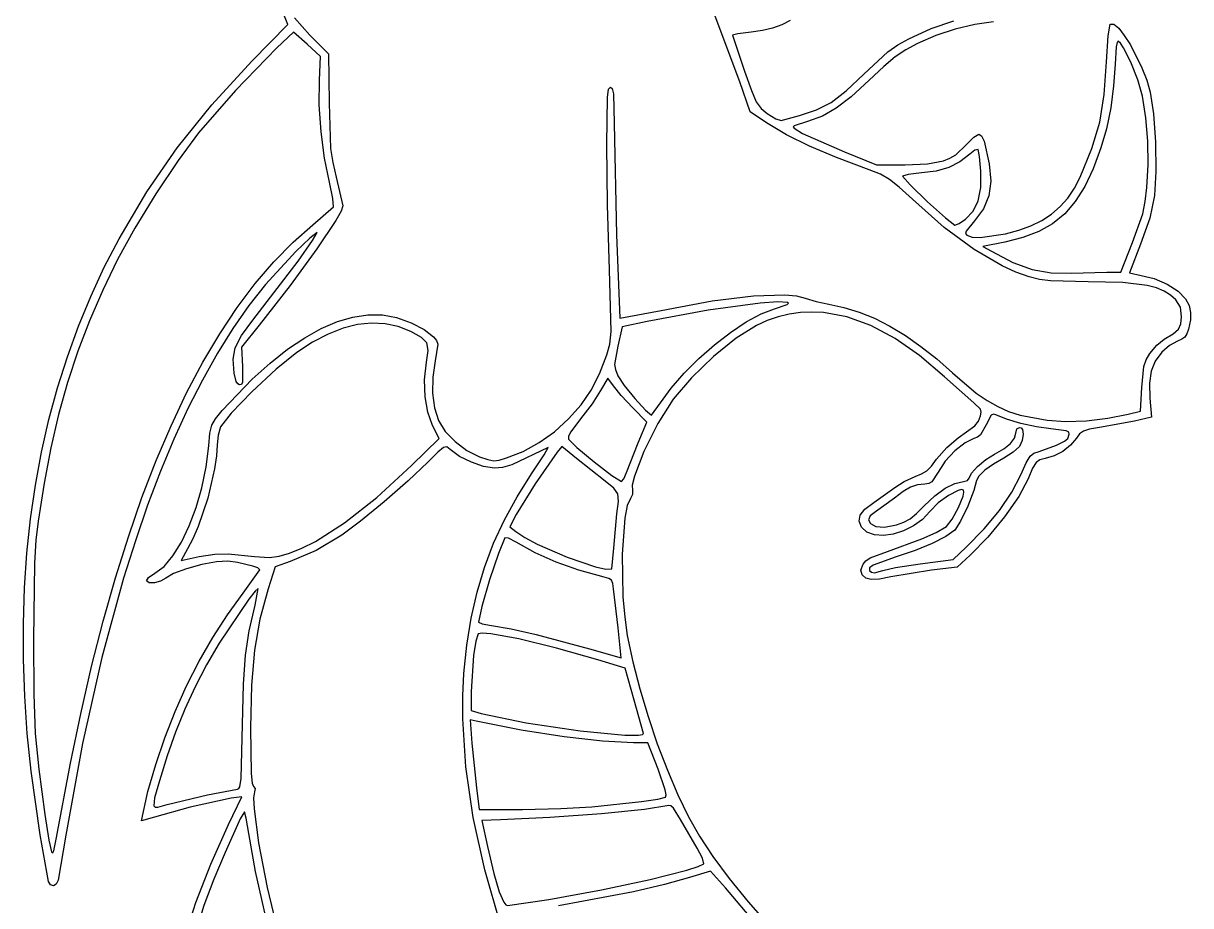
# Model space of a CAD drawing. Extents: x 0 to 167, y 0 to 297.
# Drawn here: x 0.1 to 167.2, y 66.7 to 192.9 of the extents above; entities that cross this region are included whole.
import ezdxf

# ---------------------------------------------------------------- set-up
doc = ezdxf.new("R2010")
doc.units = 0

msp = doc.modelspace()

# ---------------------------------------------------------------- linework, layer by layer
at = {"layer": 'Image'}
for p, q in [((102.643282, 184.588894), (95.559844, 203.519316)), ((37.993828, 192.79329), (37.499148, 193.982861)), ((32.843423, 187.500611), (37.993828, 192.79329)), ((38.934847, 193.705928), (41.129134, 191.268257)), ((107.34967, 192.231195), (105.884434, 191.88952)), ((108.677586, 192.708137), (107.34967, 192.231195)), ((109.870791, 193.321929), (108.677586, 192.708137)), ((126.82345, 190.728323), (130.057212, 192.214904)), ((130.057212, 192.214904), (133.268357, 193.293134)), ((133.474581, 192.115851), (130.700505, 191.194455)), ((136.265601, 192.781093), (133.474581, 192.115851)), ((138.953594, 193.155975), (136.265601, 192.781093)), ((155.360939, 191.164196), (155.651692, 192.840799)), ((155.651692, 192.840799), (156.175064, 192.800467)), ((156.175064, 192.800467), (156.869502, 192.227422)), ((156.869502, 192.227422), (157.677259, 191.219693)), ((38.797935, 191.67213), (36.420474, 189.410491)), ((40.73387, 189.939657), (38.797935, 191.67213)), ((41.129134, 191.268257), (43.805465, 188.559962)), ((102.389185, 191.459056), (101.607505, 191.242222)), ((101.607505, 191.242222), (103.328054, 186.090522)), ((104.279264, 191.681531), (102.389185, 191.459056)), ((105.884434, 191.88952), (104.279264, 191.681531)), ((125.278793, 189.856748), (126.82345, 190.728323)), ((130.700505, 191.194455), (128.063342, 190.051107)), ((155.12982, 187.422409), (155.360939, 191.164196)), ((157.677259, 191.219693), (158.540584, 189.875314)), ((36.420474, 189.410491), (30.496382, 183.320267)), ((42.669806, 188.207186), (40.73387, 189.939657)), ((120.411469, 185.676351), (123.845262, 188.842425)), ((123.845262, 188.842425), (125.278793, 189.856748)), ((126.399637, 189.157336), (124.895035, 188.135853)), ((128.063342, 190.051107), (126.399637, 189.157336)), ((156.50803, 189.577129), (156.343672, 187.114225)), ((156.640404, 190.209538), (156.50803, 189.577129)), ((156.799334, 190.392882), (156.640404, 190.209538)), ((157.132784, 190.098971), (156.799334, 190.392882)), ((157.567416, 189.44244), (157.132784, 190.098971)), ((158.595379, 187.370788), (157.567416, 189.44244)), ((158.540584, 189.875314), (160.202949, 186.568724)), ((27.119163, 181.28006), (32.843423, 187.500611)), ((42.487974, 184.805085), (42.669806, 188.207186)), ((43.805465, 188.559962), (43.886896, 181.504415)), ((124.895035, 188.135853), (123.250367, 186.758807)), ((154.812328, 182.738822), (155.12982, 187.422409)), ((156.343672, 187.114225), (156.144235, 183.979624)), ((159.593532, 184.836478), (158.595379, 187.370788)), ((103.328054, 186.090522), (104.315117, 183.321335)), ((117.869195, 183.267129), (120.411469, 185.676351)), ((123.250367, 186.758807), (121.166462, 184.798346)), ((160.202949, 186.568724), (160.886491, 184.802576)), ((42.466798, 181.281943), (42.487974, 184.805085)), ((83.862647, 183.507955), (84.137394, 183.797468)), ((84.137394, 183.797468), (84.408457, 183.601674)), ((104.157802, 180.26505), (102.643282, 184.588894)), ((121.166462, 184.798346), (118.603371, 182.437651)), ((156.144235, 183.979624), (155.729135, 180.849775)), ((160.272187, 182.498059), (159.593532, 184.836478)), ((160.886491, 184.802576), (161.394609, 183.091902)), ((30.496382, 183.320267), (25.190229, 177.271087)), ((83.606217, 175.595395), (83.701823, 182.341927)), ((83.701823, 182.341927), (83.862647, 183.507955)), ((84.408457, 183.601674), (84.569697, 182.841728)), ((84.569697, 182.841728), (84.668364, 178.594002)), ((104.315117, 183.321335), (105.016237, 181.703537)), ((115.725751, 181.631688), (117.869195, 183.267129)), ((118.603371, 182.437651), (116.464363, 180.786552)), ((154.158746, 178.772374), (154.812328, 182.738822)), ((160.775532, 179.401982), (160.272187, 182.498059)), ((161.394609, 183.091902), (161.867952, 180.009077)), ((22.158922, 175.131821), (27.119163, 181.28006)), ((42.724299, 177.428387), (42.466798, 181.281943)), ((43.886896, 181.504415), (44.106831, 175.01505)), ((105.016237, 181.703537), (105.687155, 180.759641)), ((105.687155, 180.759641), (106.583613, 180.012158)), ((111.19921, 179.759794), (113.622101, 180.53944)), ((113.622101, 180.53944), (115.725751, 181.631688)), ((116.464363, 180.786552), (114.474684, 179.660219)), ((155.729135, 180.849775), (155.119534, 177.851247)), ((106.494806, 178.721615), (104.157802, 180.26505)), ((106.583613, 180.012158), (107.80597, 179.255171)), ((107.80597, 179.255171), (108.578569, 179.035302)), ((108.578569, 179.035302), (111.19921, 179.759794)), ((112.359582, 178.873822), (110.419304, 178.273533)), ((111.19921, 179.759794), (111.19921, 179.759794)), ((114.474684, 179.660219), (112.359582, 178.873822)), ((153.051235, 175.005612), (154.158746, 178.772374)), ((161.057349, 176.077637), (160.775532, 179.401982)), ((161.867952, 180.009077), (162.146753, 175.93666)), ((25.190229, 177.271087), (22.26998, 173.315993)), ((43.223579, 173.618103), (42.724299, 177.428387)), ((84.668364, 178.594002), (85.02464, 162.687695)), ((109.347457, 177.001943), (106.494806, 178.721615)), ((110.419304, 178.273533), (110.290481, 178.137899)), ((110.290481, 178.137899), (110.448577, 177.912563)), ((110.448577, 177.912563), (111.641869, 177.184392)), ((111.641869, 177.184392), (117.651242, 174.559307)), ((136.152853, 176.636203), (136.842619, 177.094686)), ((136.842619, 177.094686), (137.239883, 176.841121)), ((155.119534, 177.851247), (154.336595, 175.11061)), ((83.721708, 166.93975), (83.606217, 175.595395)), ((112.614869, 175.363206), (109.347457, 177.001943)), ((133.549864, 174.12768), (135.063526, 175.533893)), ((135.063526, 175.533893), (136.152853, 176.636203)), ((137.239883, 176.841121), (137.616154, 176.062697)), ((137.616154, 176.062697), (138.343095, 172.824891)), ((161.109144, 172.695708), (161.057349, 176.077637)), ((162.146753, 175.93666), (162.196708, 171.737701)), ((17.784685, 168.81824), (22.158922, 175.131821)), ((44.106831, 175.01505), (44.402643, 173.028096)), ((116.493301, 173.71513), (112.614869, 175.363206)), ((117.651242, 174.559307), (122.237346, 172.702262)), ((132.724745, 173.631444), (133.549864, 174.12768)), ((135.551012, 174.197378), (134.144975, 173.105932)), ((136.303596, 174.76694), (135.551012, 174.197378)), ((136.755849, 174.864606), (136.303596, 174.76694)), ((136.972305, 173.865344), (136.755849, 174.864606)), ((137.157975, 171.797608), (136.972305, 173.865344)), ((151.371953, 170.921084), (153.051235, 175.005612)), ((154.336595, 175.11061), (153.216569, 172.112288)), ((22.26998, 173.315993), (19.088347, 168.540443)), ((43.927737, 170.224778), (43.223579, 173.618103)), ((44.402643, 173.028096), (44.914726, 170.929185)), ((121.179014, 171.967446), (116.493301, 173.71513)), ((122.237346, 172.702262), (126.294284, 172.69361)), ((126.294284, 172.69361), (129.489642, 172.81261)), ((129.489642, 172.81261), (131.800036, 173.25561)), ((132.553356, 172.305303), (130.741694, 171.782087)), ((131.800036, 173.25561), (132.724745, 173.631444)), ((134.144975, 173.105932), (132.553356, 172.305303)), ((138.343095, 172.824891), (138.563992, 170.340951)), ((153.216569, 172.112288), (152.003696, 169.566543)), ((160.922429, 169.426878), (161.109144, 172.695708)), ((44.914726, 170.929185), (45.861127, 166.809946)), ((122.793822, 171.336018), (121.179014, 171.967446)), ((124.089302, 170.610631), (122.793822, 171.336018)), ((125.47724, 169.511266), (124.089302, 170.610631)), ((126.744628, 171.327794), (125.941508, 171.088038)), ((125.941508, 171.088038), (127.052261, 169.81571)), ((128.675531, 171.522878), (126.744628, 171.327794)), ((130.741694, 171.782087), (128.675531, 171.522878)), ((137.139827, 169.455877), (137.157975, 171.797608)), ((150.551459, 169.344267), (151.371953, 170.921084)), ((162.196708, 171.737701), (161.983512, 168.275254)), ((13.818437, 162.101659), (17.784685, 168.81824)), ((44.438152, 167.870201), (43.927737, 170.224778)), ((127.369423, 167.757902), (125.47724, 169.511266)), ((127.052261, 169.81571), (129.528338, 167.412654)), ((136.777177, 167.558747), (137.139827, 169.455877)), ((138.563992, 170.340951), (138.308519, 168.236452)), ((149.596559, 167.939507), (150.551459, 169.344267)), ((152.003696, 169.566543), (150.658374, 167.434615)), ((160.676414, 167.429711), (160.922429, 169.426878)), ((19.088347, 168.540443), (16.065903, 163.602884)), ((44.511481, 166.654728), (44.438152, 167.870201)), ((131.896278, 163.741963), (127.369423, 167.757902)), ((129.528338, 167.412654), (132.085466, 165.085765)), ((136.055615, 166.061097), (136.777177, 167.558747)), ((138.308519, 168.236452), (137.544613, 166.387018)), ((148.500413, 166.701638), (149.596559, 167.939507)), ((150.658374, 167.434615), (149.140999, 165.677742)), ((160.31564, 165.697817), (160.676414, 167.429711)), ((161.983512, 168.275254), (161.310443, 165.045477)), ((41.565087, 164.07978), (44.511481, 166.654728)), ((45.59261, 166.069742), (44.833595, 164.733028)), ((45.861127, 166.809946), (45.59261, 166.069742)), ((84.002205, 157.647174), (83.721708, 166.93975)), ((134.96073, 164.917809), (136.055615, 166.061097)), ((137.544613, 166.387018), (136.240211, 164.668273)), ((145.857015, 164.705914), (147.256179, 165.625496)), ((147.256179, 165.625496), (148.500413, 166.701638)), ((149.140999, 165.677742), (147.411971, 164.257163)), ((158.87009, 161.577584), (160.31564, 165.697817)), ((38.727188, 161.608565), (41.565087, 164.07978)), ((44.833595, 164.733028), (42.123293, 160.667812)), ((136.169382, 160.566473), (131.896278, 163.741963)), ((132.085466, 165.085765), (133.43937, 164.041937)), ((133.43937, 164.041937), (134.040144, 164.299224)), ((134.040144, 164.299224), (134.96073, 164.917809)), ((134.96073, 164.917809), (134.96073, 164.917809)), ((136.240211, 164.668273), (135.041771, 163.214789)), ((142.56653, 163.315771), (144.296079, 163.937727)), ((144.296079, 163.937727), (145.857015, 164.705914)), ((147.411971, 164.257163), (145.431687, 163.134116)), ((161.310443, 165.045477), (159.999973, 161.311921)), ((11.709461, 158.030182), (13.818437, 162.101659)), ((16.065903, 163.602884), (13.623218, 159.161761)), ((41.125345, 162.202824), (39.128738, 160.284164)), ((42.15271, 162.983605), (41.125345, 162.202824)), ((41.522882, 161.845674), (42.15271, 162.983605)), ((85.02464, 162.687695), (85.504399, 150.739296)), ((135.041771, 163.214789), (134.947237, 162.847387)), ((134.947237, 162.847387), (135.131388, 162.612429)), ((135.131388, 162.612429), (135.885013, 162.358334)), ((135.885013, 162.358334), (137.03831, 162.309922)), ((137.03831, 162.309922), (140.661525, 162.83488)), ((143.160544, 162.269841), (140.558941, 161.625577)), ((140.661525, 162.83488), (142.56653, 163.315771)), ((145.431687, 163.134116), (143.160544, 162.269841)), ((35.97292, 158.811902), (38.727188, 161.608565)), ((42.123293, 160.667812), (38.288656, 155.40979)), ((39.435227, 158.90549), (41.522882, 161.845674)), ((140.214211, 158.214501), (136.169382, 160.566473)), ((140.558941, 161.625577), (137.451956, 161.014043)), ((137.451956, 161.014043), (138.664085, 160.308361)), ((157.171128, 157.339165), (158.87009, 161.577584)), ((159.999973, 161.311921), (158.397024, 157.212237)), ((13.623218, 159.161761), (11.489194, 154.744741)), ((32.970021, 150.460007), (39.435227, 158.90549)), ((33.303535, 155.692574), (35.97292, 158.811902)), ((39.128738, 160.284164), (34.763359, 155.575278)), ((138.664085, 160.308361), (141.709001, 158.723124)), ((141.709001, 158.723124), (144.490054, 157.707946)), ((9.775816, 153.860418), (11.709461, 158.030182)), ((84.248357, 148.835176), (84.002205, 157.647174)), ((142.158985, 157.342044), (140.214211, 158.214501)), ((144.056244, 156.669117), (142.158985, 157.342044)), ((144.490054, 157.707946), (147.21029, 157.206863)), ((147.21029, 157.206863), (150.072756, 157.163911)), ((150.072756, 157.163911), (155.192442, 157.339165)), ((155.192442, 157.339165), (157.171128, 157.339165)), ((155.192442, 157.339165), (155.192442, 157.339165)), ((158.397024, 157.212237), (160.108047, 156.850301)), ((30.720284, 152.253363), (33.303535, 155.692574)), ((34.763359, 155.575278), (32.407027, 152.564429)), ((38.288656, 155.40979), (33.888121, 149.754452)), ((145.52372, 156.286759), (144.056244, 156.669117)), ((147.120027, 156.066227), (145.52372, 156.286759)), ((152.5229, 155.957304), (147.120027, 156.066227)), ((157.449447, 155.848069), (152.5229, 155.957304)), ((160.96238, 155.422188), (157.449447, 155.848069)), ((160.108047, 156.850301), (161.956388, 156.398283)), ((162.290778, 155.069262), (160.96238, 155.422188)), ((161.956388, 156.398283), (163.790211, 155.60047)), ((163.790211, 155.60047), (165.361525, 154.588655)), ((8.017718, 149.593686), (9.775816, 153.860418)), ((11.489194, 154.744741), (9.597594, 150.381295)), ((98.706331, 153.213351), (104.633298, 153.960669)), ((104.633298, 153.960669), (109.094146, 154.087861)), ((109.094146, 154.087861), (110.749128, 153.916751)), ((110.749128, 153.916751), (112.006802, 153.588019)), ((163.388216, 154.611683), (162.290778, 155.069262)), ((164.295509, 154.040953), (163.388216, 154.611683)), ((165.053471, 153.348576), (164.295509, 154.040953)), ((165.361525, 154.588655), (166.422339, 153.494629)), ((28.22442, 148.497052), (30.720284, 152.253363)), ((32.407027, 152.564429), (30.119048, 149.276605)), ((91.395321, 151.852817), (98.706331, 153.213351)), ((105.5775, 152.867236), (98.126519, 151.878406)), ((108.115759, 153.057807), (105.5775, 152.867236)), ((105.705016, 151.352489), (107.597088, 152.077472)), ((107.597088, 152.077472), (109.407596, 152.69098)), ((109.486472, 153.008407), (108.115759, 153.057807)), ((109.407596, 152.69098), (109.64586, 152.88495)), ((109.64586, 152.88495), (109.486472, 153.008407)), ((112.006802, 153.588019), (113.586073, 153.111856)), ((113.586073, 153.111856), (115.401482, 152.732617)), ((115.401482, 152.732617), (117.547393, 152.286001)), ((117.547393, 152.286001), (119.716833, 151.614337)), ((165.699006, 152.306434), (165.053471, 153.348576)), ((165.868152, 150.924419), (165.699006, 152.306434)), ((166.422339, 153.494629), (166.934453, 152.538778)), ((166.934453, 152.538778), (167.169351, 151.572389)), ((9.597594, 150.381295), (7.928786, 146.006832)), ((31.3375, 148.253551), (32.970021, 150.460007)), ((45.071474, 150.244566), (47.299249, 150.900984)), ((47.299249, 150.900984), (49.445495, 151.223048)), ((49.445495, 151.223048), (51.505423, 151.208396)), ((51.505423, 151.208396), (53.524232, 150.82083)), ((53.524232, 150.82083), (55.614543, 150.085772)), ((85.504399, 150.739296), (91.395321, 151.852817)), ((98.126519, 151.878406), (89.389875, 150.266359)), ((103.588122, 150.201641), (105.705016, 151.352489)), ((106.575393, 150.405462), (105.033524, 149.715003)), ((108.141711, 150.940913), (106.575393, 150.405462)), ((109.731223, 151.321699), (108.141711, 150.940913)), ((111.342671, 151.548163), (109.731223, 151.321699)), ((112.974799, 151.62065), (111.342671, 151.548163)), ((114.626351, 151.539504), (112.974799, 151.62065)), ((117.982699, 150.917686), (114.626351, 151.539504)), ((121.401662, 149.68546), (117.982699, 150.917686)), ((119.716833, 151.614337), (121.907362, 150.718976)), ((121.907362, 150.718976), (124.116538, 149.60127)), ((165.772318, 149.920781), (165.868152, 150.924419)), ((167.138103, 150.483752), (166.851779, 149.161162)), ((167.169351, 151.572389), (167.138103, 150.483752)), ((6.435385, 145.231303), (8.017718, 149.593686)), ((30.119048, 149.276605), (27.901081, 145.716385)), ((33.888121, 149.754452), (31.333199, 146.579456)), ((40.3905, 147.938105), (42.766961, 149.256152)), ((42.766961, 149.256152), (45.071474, 150.244566)), ((45.88073, 149.294831), (43.736537, 148.449993)), ((47.96016, 149.827208), (45.88073, 149.294831)), ((49.972539, 150.046705), (47.96016, 149.827208)), ((51.91558, 149.9529), (49.972539, 150.046705)), ((53.786995, 149.545373), (51.91558, 149.9529)), ((55.584499, 148.823704), (53.786995, 149.545373)), ((57.084673, 147.990757), (55.584499, 148.823704)), ((55.614543, 150.085772), (57.482359, 149.128893)), ((57.482359, 149.128893), (58.833684, 148.075863)), ((84.057112, 147.032802), (84.248357, 148.835176)), ((85.822923, 149.50196), (85.188424, 146.723871)), ((89.389875, 150.266359), (85.822923, 149.50196)), ((99.047806, 146.926638), (101.33839, 148.701)), ((101.33839, 148.701), (103.588122, 150.201641)), ((105.033524, 149.715003), (102.130706, 147.883708)), ((124.873189, 147.845577), (121.401662, 149.68546)), ((124.116538, 149.60127), (126.341924, 148.262568)), ((164.679887, 148.518809), (165.423425, 149.179479)), ((165.423425, 149.179479), (165.772318, 149.920781)), ((166.851779, 149.161162), (166.620746, 148.505316)), ((25.817195, 144.426421), (28.22442, 148.497052)), ((30.437388, 146.514275), (31.3375, 148.253551)), ((37.94688, 146.292783), (40.3905, 147.938105)), ((41.529866, 147.293115), (39.263006, 145.824616)), ((43.736537, 148.449993), (41.529866, 147.293115)), ((57.848978, 147.199129), (57.084673, 147.990757)), ((58.042124, 146.128452), (57.848978, 147.199129)), ((58.833684, 148.075863), (59.269331, 147.556429)), ((59.437851, 147.015731), (59.052737, 144.621087)), ((59.269331, 147.556429), (59.437851, 147.015731)), ((83.608075, 145.476354), (84.057112, 147.032802)), ((102.130706, 147.883708), (98.878414, 145.245849)), ((128.387227, 145.400788), (124.873189, 147.845577)), ((126.341924, 148.262568), (128.581079, 146.704224)), ((162.350959, 146.901084), (163.400119, 147.75707)), ((163.400119, 147.75707), (164.679887, 148.518809)), ((165.283881, 147.46393), (164.126234, 146.835079)), ((165.893008, 147.717549), (165.283881, 147.46393)), ((166.319893, 148.044395), (165.893008, 147.717549)), ((166.620746, 148.505316), (166.319893, 148.044395)), ((7.928786, 146.006832), (6.46314, 141.556764)), ((27.901081, 145.716385), (25.754787, 141.88835)), ((30.131626, 144.852843), (30.437388, 146.514275)), ((31.333199, 146.579456), (31.484133, 143.830634)), ((35.440893, 144.322548), (37.94688, 146.292783)), ((39.263006, 145.824616), (36.305613, 143.421723)), ((57.828822, 144.458355), (58.042124, 146.128452)), ((82.592259, 142.788007), (83.608075, 145.476354)), ((85.188424, 146.723871), (84.730286, 144.128344)), ((96.808353, 144.954627), (99.047806, 146.926638)), ((131.933723, 142.353843), (128.387227, 145.400788)), ((128.581079, 146.704224), (130.831562, 144.927589)), ((160.80516, 144.764987), (161.333014, 145.666353)), ((161.333014, 145.666353), (162.350959, 146.901084)), ((163.038106, 145.88261), (162.094251, 144.572719)), ((164.126234, 146.835079), (163.038106, 145.88261)), ((5.029035, 140.774589), (6.435385, 145.231303)), ((23.499861, 140.044253), (25.817195, 144.426421)), ((30.282159, 142.879921), (30.131626, 144.852843)), ((31.484133, 143.830634), (31.509498, 141.586423)), ((32.877327, 142.029758), (35.440893, 144.322548)), ((57.553069, 141.916023), (57.828822, 144.458355)), ((59.052737, 144.621087), (58.716214, 142.280685)), ((84.730286, 144.128344), (84.850691, 143.372006)), ((94.712018, 142.86104), (96.808353, 144.954627)), ((98.878414, 145.245849), (95.726791, 142.200882)), ((130.831562, 144.927589), (133.090935, 142.934013)), ((160.160908, 140.806281), (160.479008, 143.841731)), ((160.479008, 143.841731), (160.80516, 144.764987)), ((162.094251, 144.572719), (161.522544, 143.144136)), ((28.573173, 137.53974), (32.877327, 142.029758)), ((30.598418, 141.672291), (30.282159, 142.879921)), ((36.305613, 143.421723), (32.846626, 140.215574)), ((58.716214, 142.280685), (58.691839, 139.998659)), ((81.392919, 140.449999), (82.592259, 142.788007)), ((83.755916, 142.169738), (82.723447, 140.400252)), ((84.597157, 141.055577), (83.755916, 142.169738)), ((84.850691, 143.372006), (85.206071, 142.499575)), ((85.206071, 142.499575), (86.122049, 141.109104)), ((92.850784, 140.721948), (94.712018, 142.86104)), ((95.726791, 142.200882), (93.125982, 139.148264)), ((136.142143, 138.622048), (131.933723, 142.353843)), ((133.090935, 142.934013), (136.50059, 140.021835)), ((161.522544, 143.144136), (161.282859, 141.442038)), ((3.798886, 136.22486), (5.029035, 140.774589)), ((6.46314, 141.556764), (5.181023, 136.966501)), ((25.754787, 141.88835), (23.681824, 137.79708)), ((30.818036, 141.337503), (30.598418, 141.672291)), ((31.075191, 141.189432), (30.818036, 141.337503)), ((31.361051, 141.229667), (31.075191, 141.189432)), ((31.509498, 141.586423), (31.361051, 141.229667)), ((57.612201, 139.486672), (57.553069, 141.916023)), ((79.934182, 138.335233), (81.392919, 140.449999)), ((82.723447, 140.400252), (81.516996, 138.474892)), ((85.689514, 139.667231), (84.597157, 141.055577)), ((86.122049, 141.109104), (87.640671, 139.233616)), ((91.316637, 138.613423), (92.850784, 140.721948)), ((159.984522, 137.450654), (160.160908, 140.806281)), ((161.282859, 141.442038), (161.33507, 139.311602)), ((21.273669, 135.35333), (23.499861, 140.044253)), ((32.846626, 140.215574), (29.868101, 137.161221)), ((57.996265, 137.274546), (57.612201, 139.486672)), ((58.691839, 139.998659), (58.972814, 137.89134)), ((87.325201, 137.893863), (85.689514, 139.667231)), ((87.640671, 139.233616), (89.149598, 137.585733)), ((93.125982, 139.148264), (90.916054, 135.65682)), ((136.50059, 140.021835), (138.042267, 138.948078)), ((138.042267, 138.948078), (139.558648, 138.087344)), ((161.33507, 139.311602), (161.54603, 136.575932)), ((23.681824, 137.79708), (21.683852, 133.447155)), ((27.625505, 136.353399), (28.573173, 137.53974)), ((29.868101, 137.161221), (28.352093, 135.213716)), ((58.695307, 135.383891), (57.996265, 137.274546)), ((58.972814, 137.89134), (59.552336, 136.075061)), ((78.140178, 136.316607), (79.934182, 138.335233)), ((81.516996, 138.474892), (79.875531, 136.330648)), ((89.347806, 135.846313), (87.325201, 137.893863)), ((89.149598, 137.585733), (90.036489, 136.878078)), ((90.036489, 136.878078), (91.316637, 138.613423)), ((91.316637, 138.613423), (91.316637, 138.613423)), ((137.079308, 137.709766), (136.142143, 138.622048)), ((137.17988, 137.287491), (137.079308, 137.709766)), ((137.100405, 136.760992), (137.17988, 137.287491)), ((138.935016, 137.014208), (138.638278, 136.851466)), ((139.271165, 136.920089), (138.935016, 137.014208)), ((139.558648, 138.087344), (141.112335, 137.408233)), ((141.112335, 137.408233), (142.76593, 136.879346)), ((155.337838, 136.420032), (158.220634, 136.999882)), ((158.220634, 136.999882), (159.984522, 137.450654)), ((2.745155, 131.583434), (3.798886, 136.22486)), ((5.181023, 136.966501), (4.062804, 132.171455)), ((19.139873, 130.356435), (21.273669, 135.35333)), ((26.838487, 134.263291), (27.102943, 135.409086)), ((27.102943, 135.409086), (27.625505, 136.353399)), ((59.630071, 133.526695), (58.695307, 135.383891)), ((59.552336, 136.075061), (60.506746, 134.538936)), ((76.121835, 134.4921), (78.140178, 136.316607)), ((79.875531, 136.330648), (78.460913, 134.45281)), ((88.107388, 132.922618), (89.347806, 135.846313)), ((90.916054, 135.65682), (88.919147, 131.666496)), ((133.88766, 133.596601), (136.3014, 135.350382)), ((136.3014, 135.350382), (136.823205, 136.020242)), ((136.823205, 136.020242), (137.100405, 136.760992)), ((137.91359, 135.493211), (137.109801, 134.060887)), ((138.638278, 136.851466), (137.91359, 135.493211)), ((140.820104, 136.275839), (139.271165, 136.920089)), ((142.87009, 135.666962), (140.820104, 136.275839)), ((142.76593, 136.879346), (146.623255, 136.146647)), ((145.095388, 135.177165), (142.87009, 135.666962)), ((146.623255, 136.146647), (149.264876, 135.973236)), ((149.264876, 135.973236), (152.261162, 136.071091)), ((152.261162, 136.071091), (155.337838, 136.420032)), ((159.115967, 136.023227), (154.101884, 135.079372)), ((161.54603, 136.575932), (159.115967, 136.023227)), ((26.665135, 132.472504), (26.838487, 134.263291)), ((28.011196, 133.984514), (27.869408, 132.623303)), ((28.352093, 135.213716), (28.011196, 133.984514)), ((60.506746, 134.538936), (61.906771, 133.076885)), ((73.943489, 132.934949), (76.121835, 134.4921)), ((78.159697, 133.83398), (78.127582, 133.425836)), ((78.460913, 134.45281), (78.159697, 133.83398)), ((136.681697, 133.712217), (136.16114, 133.524298)), ((137.109801, 134.060887), (136.681697, 133.712217)), ((141.97525, 133.554865), (142.169264, 134.293743)), ((142.169264, 134.293743), (142.314342, 134.889257)), ((142.314342, 134.889257), (142.69843, 135.114193)), ((142.69843, 135.114193), (142.930963, 135.038176)), ((142.930963, 135.038176), (143.095674, 134.829008)), ((143.222648, 134.124514), (143.081374, 133.227303)), ((143.095674, 134.829008), (143.222648, 134.124514)), ((147.170259, 134.890158), (145.095388, 135.177165)), ((149.362241, 134.601969), (147.170259, 134.890158)), ((149.742842, 134.410241), (149.362241, 134.601969)), ((149.577588, 133.50501), (149.771692, 134.151199)), ((149.771692, 134.151199), (149.742842, 134.410241)), ((151.267544, 134.188458), (150.81231, 133.591449)), ((151.827269, 134.571996), (151.267544, 134.188458)), ((152.701908, 134.837242), (151.827269, 134.571996)), ((154.101884, 135.079372), (152.701908, 134.837242)), ((4.062804, 132.171455), (3.08885, 127.107036)), ((21.683852, 133.447155), (19.762532, 128.843155)), ((26.289932, 129.446932), (26.665135, 132.472504)), ((27.869408, 132.623303), (27.770252, 131.026443)), ((55.655976, 129.640741), (59.630071, 133.526695)), ((60.248322, 132.227806), (59.438939, 131.562385)), ((60.735296, 132.304496), (60.248322, 132.227806)), ((61.191002, 131.959123), (60.735296, 132.304496)), ((61.906771, 133.076885), (63.598442, 131.824107)), ((75.230318, 132.218478), (70.010631, 129.750312)), ((71.648369, 131.672401), (73.943489, 132.934949)), ((74.645511, 131.169739), (75.230318, 132.218478)), ((77.163656, 132.396405), (76.496089, 131.55044)), ((79.279232, 130.668498), (77.163656, 132.396405)), ((78.127582, 133.425836), (79.323176, 132.221524)), ((79.323176, 132.221524), (81.796577, 130.162401)), ((86.44496, 128.676005), (88.107388, 132.922618)), ((130.806388, 130.563932), (132.257758, 132.241703)), ((132.257758, 132.241703), (133.88766, 133.596601)), ((134.888242, 132.918205), (133.429936, 131.747153)), ((136.16114, 133.524298), (134.888242, 132.918205)), ((139.123226, 131.287077), (140.444957, 132.044353)), ((140.444957, 132.044353), (141.398057, 132.802675)), ((141.398057, 132.802675), (141.97525, 133.554865)), ((142.673877, 132.363967), (141.786654, 131.55422)), ((143.081374, 133.227303), (142.673877, 132.363967)), ((145.482455, 131.663698), (147.989057, 132.568702)), ((147.989057, 132.568702), (149.109862, 133.128167)), ((149.959303, 132.562855), (148.860996, 131.683697)), ((149.109862, 133.128167), (149.577588, 133.50501)), ((150.81231, 133.591449), (149.959303, 132.562855)), ((1.868059, 126.851631), (2.745155, 131.583434)), ((17.099724, 125.056349), (19.139873, 130.356435)), ((27.770252, 131.026443), (27.491432, 129.158709)), ((59.438939, 131.562385), (58.016006, 130.141568)), ((62.552225, 130.962102), (61.191002, 131.959123)), ((64.24226, 130.112874), (62.552225, 130.962102)), ((63.598442, 131.824107), (65.427793, 130.915801)), ((65.427793, 130.915801), (66.617732, 130.496514)), ((66.617732, 130.496514), (67.441291, 130.336348)), ((67.441291, 130.336348), (68.221079, 130.419884)), ((68.221079, 130.419884), (69.279704, 130.731704)), ((69.279704, 130.731704), (71.648369, 131.672401)), ((72.867172, 128.462032), (74.645511, 131.169739)), ((76.496089, 131.55044), (73.358172, 127.036996)), ((83.383462, 127.420567), (79.279232, 130.668498)), ((88.919147, 131.666496), (87.566152, 128.143692)), ((130.069338, 129.584378), (130.806388, 130.563932)), ((133.429936, 131.747153), (132.055481, 130.263479)), ((136.664562, 129.530221), (137.842775, 130.498342)), ((137.842775, 130.498342), (139.123226, 131.287077)), ((140.431113, 130.717515), (138.955364, 129.870006)), ((141.786654, 131.55422), (140.431113, 130.717515)), ((143.64172, 130.040754), (144.193715, 130.988977)), ((144.193715, 130.988977), (144.739823, 131.443755)), ((144.739823, 131.443755), (145.482455, 131.663698)), ((145.584871, 130.478776), (145.053155, 130.094279)), ((146.357463, 130.65633), (145.584871, 130.478776)), ((147.624634, 131.024636), (146.357463, 130.65633)), ((148.860996, 131.683697), (147.624634, 131.024636)), ((19.762532, 128.843155), (17.919522, 123.989662)), ((25.677944, 126.474086), (26.289932, 129.446932)), ((27.491432, 129.158709), (26.506684, 125.00176)), ((50.704183, 125.090222), (55.655976, 129.640741)), ((58.016006, 130.141568), (55.213481, 127.480986)), ((65.99813, 129.521389), (64.24226, 130.112874)), ((67.556858, 129.297598), (65.99813, 129.521389)), ((68.708417, 129.374955), (67.556858, 129.297598)), ((70.010631, 129.750312), (68.708417, 129.374955)), ((81.796577, 130.162401), (84.335743, 128.216808)), ((86.060461, 127.741697), (86.44496, 128.676005)), ((86.44496, 128.676005), (86.44496, 128.676005)), ((128.663333, 128.442813), (129.398762, 128.912881)), ((129.398762, 128.912881), (130.069338, 129.584378)), ((131.034138, 128.719521), (130.134406, 127.310436)), ((132.055481, 130.263479), (131.034138, 128.719521)), ((135.801498, 128.582539), (136.664562, 129.530221)), ((137.708733, 128.971322), (136.846721, 128.148421)), ((138.955364, 129.870006), (137.708733, 128.971322)), ((142.881427, 128.340474), (143.64172, 130.040754)), ((144.561494, 129.264572), (143.909067, 127.751388)), ((145.053155, 130.094279), (144.561494, 129.264572)), ((3.08885, 127.107036), (2.239532, 121.708654)), ((55.213481, 127.480986), (51.782625, 124.476714)), ((73.358172, 127.036996), (70.666971, 122.638944)), ((70.786818, 125.179114), (72.867172, 128.462032)), ((84.611122, 126.422434), (83.383462, 127.420567)), ((84.335743, 128.216808), (85.728633, 127.35309)), ((85.728633, 127.35309), (86.060461, 127.741697)), ((87.566152, 128.143692), (87.265775, 126.85961)), ((124.815781, 126.528356), (126.15386, 127.371224)), ((126.15386, 127.371224), (127.731722, 128.067546)), ((127.731722, 128.067546), (128.663333, 128.442813)), ((129.133527, 127.000314), (128.078861, 126.90227)), ((129.696226, 127.062884), (129.133527, 127.000314)), ((130.134406, 127.310436), (129.696226, 127.062884)), ((132.043444, 126.4158), (133.437401, 127.100561)), ((133.437401, 127.100561), (134.672747, 127.345343)), ((134.672747, 127.345343), (135.237498, 127.49569)), ((135.237498, 127.49569), (135.466496, 127.855121)), ((135.466496, 127.855121), (135.801498, 128.582539)), ((136.524828, 127.52826), (136.152209, 126.05811)), ((136.846721, 128.148421), (136.524828, 127.52826)), ((141.579427, 125.835988), (142.881427, 128.340474)), ((143.909067, 127.751388), (142.564932, 125.221173)), ((1.167817, 122.030767), (1.868059, 126.851631)), ((24.863227, 123.634328), (25.677944, 126.474086)), ((85.197175, 125.589006), (84.611122, 126.422434)), ((85.29121, 124.496709), (85.197175, 125.589006)), ((87.29116, 125.487441), (86.992948, 124.920472)), ((87.265775, 126.85961), (87.287961, 126.054808)), ((87.287961, 126.054808), (87.29116, 125.487441)), ((121.827949, 124.375021), (124.815781, 126.528356)), ((126.033242, 125.956801), (124.809889, 125.001963)), ((127.084166, 126.572334), (126.033242, 125.956801)), ((128.078861, 126.90227), (127.084166, 126.572334)), ((129.047916, 123.891061), (130.55793, 125.33224)), ((130.55793, 125.33224), (132.043444, 126.4158)), ((132.537429, 125.386454), (131.056151, 124.294602)), ((133.887096, 126.092848), (132.537429, 125.386454)), ((134.379101, 126.216712), (133.887096, 126.092848)), ((134.678033, 126.14247), (134.379101, 126.216712)), ((134.598826, 125.249251), (134.72961, 125.827218)), ((134.72961, 125.827218), (134.678033, 126.14247)), ((136.152209, 126.05811), (135.272407, 123.835011)), ((139.802307, 123.222089), (141.579427, 125.835988)), ((15.154475, 119.455855), (17.099724, 125.056349)), ((17.919522, 123.989662), (16.156483, 118.891254)), ((23.879836, 121.008021), (24.863227, 123.634328)), ((26.506684, 125.00176), (25.138938, 120.934733)), ((46.098656, 121.448173), (50.704183, 125.090222)), ((51.782625, 124.476714), (48.385625, 121.690346)), ((68.975088, 121.874302), (70.786818, 125.179114)), ((85.042816, 122.72197), (85.29121, 124.496709)), ((86.536977, 123.910899), (86.187623, 122.125828)), ((86.992948, 124.920472), (86.536977, 123.910899)), ((120.562737, 123.410384), (121.827949, 124.375021)), ((124.809889, 125.001963), (122.081663, 123.032974)), ((127.957276, 122.785422), (129.047916, 123.891061)), ((131.056151, 124.294602), (129.870383, 123.0886)), ((133.047121, 121.98347), (133.949186, 123.639819)), ((133.949186, 123.639819), (134.598826, 125.249251)), ((135.272407, 123.835011), (134.242501, 121.677968)), ((142.564932, 125.221173), (140.552242, 122.311035)), ((0.644646, 117.122161), (1.167817, 122.030767)), ((70.666971, 122.638944), (69.767767, 120.864446)), ((84.619096, 117.846994), (85.042816, 122.72197)), ((86.187623, 122.125828), (85.824931, 116.955942)), ((119.72708, 121.705088), (119.873761, 122.543492)), ((119.873761, 122.543492), (120.562737, 123.410384)), ((121.325624, 122.456709), (121.084831, 121.872151)), ((122.081663, 123.032974), (121.325624, 122.456709)), ((126.143394, 121.543048), (127.047098, 122.042474)), ((127.047098, 122.042474), (127.957276, 122.785422)), ((128.787505, 121.943463), (127.493089, 121.005007)), ((129.870383, 123.0886), (128.787505, 121.943463)), ((132.210643, 120.949499), (133.047121, 121.98347)), ((137.61111, 120.579634), (139.802307, 123.222089)), ((140.552242, 122.311035), (138.150508, 119.39018)), ((2.239532, 121.708654), (1.929023, 118.983187)), ((22.761826, 118.675527), (23.879836, 121.008021)), ((25.138938, 120.934733), (24.38137, 119.179402)), ((41.914836, 118.768852), (46.098656, 121.448173)), ((48.385625, 121.690346), (45.684666, 119.683475)), ((67.421566, 118.516904), (68.975088, 121.874302)), ((69.767767, 120.864446), (70.602587, 120.188085)), ((120.088757, 120.825912), (119.72708, 121.705088)), ((120.850728, 120.107527), (120.088757, 120.825912)), ((121.084831, 121.872151), (121.357578, 121.339028)), ((121.357578, 121.339028), (122.142157, 120.917072)), ((122.142157, 120.917072), (123.343558, 120.808085)), ((123.343558, 120.808085), (125.072176, 121.167976)), ((126.072929, 120.293076), (124.612818, 119.827517)), ((125.072176, 121.167976), (126.143394, 121.543048)), ((127.493089, 121.005007), (126.072929, 120.293076)), ((130.754448, 120.089484), (132.210643, 120.949499)), ((133.419573, 120.40599), (132.129994, 119.497911)), ((134.242501, 121.677968), (133.419573, 120.40599)), ((135.066878, 117.989479), (137.61111, 120.579634)), ((1.929023, 118.983187), (1.735283, 115.684171)), ((13.305376, 113.557734), (15.154475, 119.455855)), ((16.156483, 118.891254), (14.475074, 113.552512)), ((21.543253, 116.717208), (22.761826, 118.675527)), ((24.38137, 119.179402), (23.611967, 117.739906)), ((40.004641, 117.807169), (41.914836, 118.768852)), ((45.684666, 119.683475), (42.040999, 117.511427)), ((69.016891, 119.318366), (68.107299, 117.08208)), ((69.574456, 119.249979), (69.016891, 119.318366)), ((70.667905, 118.685769), (69.574456, 119.249979)), ((70.602587, 120.188085), (71.88208, 119.334207)), ((73.381785, 117.170801), (70.667905, 118.685769)), ((71.88208, 119.334207), (73.660311, 118.389087)), ((121.915924, 119.714897), (120.850728, 120.107527)), ((123.198552, 119.628176), (121.915924, 119.714897)), ((124.612818, 119.827517), (123.198552, 119.628176)), ((123.800637, 117.349755), (128.721878, 119.140574)), ((128.721878, 119.140574), (130.754448, 120.089484)), ((132.129994, 119.497911), (130.186211, 118.502638)), ((138.150508, 119.39018), (135.639242, 116.827812)), ((0.298764, 112.127131), (0.644646, 117.122161)), ((23.611967, 117.739906), (22.735508, 116.064215)), ((25.287735, 116.621043), (27.511055, 116.969982)), ((27.511055, 116.969982), (29.454758, 116.991748)), ((29.454758, 116.991748), (33.192184, 116.614127)), ((36.756777, 116.660757), (38.228164, 117.106516)), ((38.228164, 117.106516), (40.004641, 117.807169)), ((42.040999, 117.511427), (38.288369, 115.909577)), ((66.115836, 115.076231), (67.421566, 118.516904)), ((68.107299, 117.08208), (66.853085, 113.278982)), ((76.356888, 115.844997), (73.381785, 117.170801)), ((73.660311, 118.389087), (77.964832, 116.515282)), ((84.328992, 114.86454), (84.619096, 117.846994)), ((84.619096, 117.846994), (84.619096, 117.846994)), ((85.824931, 116.955942), (85.937194, 110.864328)), ((121.29407, 116.434015), (123.800637, 117.349755)), ((127.764097, 117.500629), (125.039526, 116.572341)), ((130.186211, 118.502638), (127.764097, 117.500629)), ((133.173442, 116.210582), (135.066878, 117.989479)), ((1.735283, 115.684171), (1.600344, 104.775339)), ((20.258172, 115.213428), (21.543253, 116.717208)), ((22.735508, 116.064215), (25.287735, 116.621043)), ((25.693794, 115.495776), (23.496321, 114.879427)), ((25.287735, 116.621043), (25.287735, 116.621043)), ((27.768928, 115.89185), (25.693794, 115.495776)), ((29.411594, 115.951593), (27.768928, 115.89185)), ((30.767534, 115.75614), (29.411594, 115.951593)), ((32.984682, 115.240541), (30.767534, 115.75614)), ((33.192184, 116.614127), (35.352154, 116.500212)), ((35.352154, 116.500212), (36.756777, 116.660757)), ((38.288369, 115.909577), (36.183733, 115.155407)), ((79.634387, 114.692034), (76.356888, 115.844997)), ((77.964832, 116.515282), (82.019832, 115.146993)), ((119.996042, 114.679531), (120.289155, 115.520251)), ((120.289155, 115.520251), (120.664854, 116.008641)), ((120.664854, 116.008641), (121.29407, 116.434015)), ((121.757253, 115.403531), (121.201996, 114.993006)), ((125.039526, 116.572341), (121.757253, 115.403531)), ((124.952466, 115.072639), (128.467278, 115.603592)), ((128.467278, 115.603592), (133.173442, 116.210582)), ((135.639242, 116.827812), (133.737237, 115.089486)), ((17.734759, 113.134855), (18.030387, 113.634914)), ((18.030387, 113.634914), (18.940638, 114.244548)), ((18.940638, 114.244548), (20.258172, 115.213428)), ((21.617304, 114.184581), (20.497539, 113.55302)), ((23.496321, 114.879427), (21.617304, 114.184581)), ((31.594607, 111.368158), (33.958117, 114.707983)), ((33.70719, 115.024416), (32.984682, 115.240541)), ((33.958117, 114.707983), (33.70719, 115.024416)), ((36.183733, 115.155407), (35.181969, 112.010861)), ((65.047482, 111.521591), (66.115836, 115.076231)), ((83.255452, 113.695591), (79.634387, 114.692034)), ((82.019832, 115.146993), (83.486162, 114.833767)), ((83.927953, 113.494607), (83.255452, 113.695591)), ((83.486162, 114.833767), (84.328992, 114.86454)), ((120.173001, 114.012768), (119.996042, 114.679531)), ((120.677173, 113.529917), (120.173001, 114.012768)), ((121.201996, 114.993006), (121.203718, 114.613133)), ((121.203718, 114.613133), (121.495659, 114.383735)), ((121.495659, 114.383735), (121.949835, 114.313881)), ((121.949835, 114.313881), (123.110615, 114.648463)), ((124.27867, 113.716342), (122.639031, 113.388273)), ((123.110615, 114.648463), (124.952466, 115.072639)), ((123.110615, 114.648463), (123.110615, 114.648463)), ((130.103957, 114.666314), (124.27867, 113.716342)), ((133.737237, 115.089486), (130.103957, 114.666314)), ((0.130387, 107.046995), (0.298764, 112.127131)), ((14.475074, 113.552512), (11.363783, 102.172347)), ((11.553681, 107.364769), (13.305376, 113.557734)), ((18.138808, 112.851335), (17.734759, 113.134855)), ((18.895259, 112.850936), (18.138808, 112.851335)), ((19.762155, 113.097039), (18.895259, 112.850936)), ((20.497539, 113.55302), (19.762155, 113.097039)), ((33.752224, 112.06287), (33.283647, 111.674487)), ((33.326335, 109.671286), (33.752224, 112.06287)), ((35.181969, 112.010861), (33.978931, 107.650778)), ((66.853085, 113.278982), (65.742503, 109.478886)), ((84.310484, 113.223857), (83.927953, 113.494607)), ((84.495726, 112.764097), (84.310484, 113.223857)), ((84.576356, 111.996084), (84.495726, 112.764097)), ((85.226598, 106.42512), (84.576356, 111.996084)), ((121.468858, 113.323942), (120.677173, 113.529917)), ((122.639031, 113.388273), (121.468858, 113.323942)), ((32.373249, 110.52454), (28.157264, 104.223565)), ((29.362463, 108.299506), (31.594607, 111.368158)), ((33.283647, 111.674487), (32.373249, 110.52454)), ((64.206088, 107.822293), (65.047482, 111.521591)), ((85.937194, 110.864328), (86.181535, 107.927094)), ((32.461297, 105.977805), (33.326335, 109.671286)), ((65.742503, 109.478886), (65.263808, 107.251609)), ((0.139735, 101.883071), (0.130387, 107.046995)), ((9.900642, 100.879741), (11.553681, 107.364769)), ((27.261341, 105.052061), (29.362463, 108.299506)), ((33.978931, 107.650778), (33.201613, 103.24209)), ((63.581238, 103.947647), (64.206088, 107.822293)), ((65.263808, 107.251609), (65.807856, 106.991734)), ((65.807856, 106.991734), (67.115889, 106.744263)), ((86.181535, 107.927094), (86.556736, 105.304495)), ((31.936571, 102.521723), (32.461297, 105.977805)), ((65.195937, 105.554134), (64.870458, 104.535812)), ((65.779852, 105.667332), (65.195937, 105.554134)), ((67.013283, 105.571099), (65.779852, 105.667332)), ((71.021982, 104.838566), (67.013283, 105.571099)), ((67.115889, 106.744263), (69.937174, 106.260902)), ((69.937174, 106.260902), (73.51555, 105.47302)), ((73.51555, 105.47302), (81.138788, 103.412501)), ((85.669581, 102.153099), (85.226598, 106.42512)), ((85.226598, 106.42512), (85.226598, 106.42512)), ((86.556736, 105.304495), (87.342231, 101.571344)), ((1.600344, 104.775339), (1.637297, 96.934967)), ((25.301231, 101.646626), (27.261341, 105.052061)), ((28.157264, 104.223565), (26.346865, 101.109956)), ((63.162516, 99.866962), (63.581238, 103.947647)), ((64.870458, 104.535812), (64.556068, 102.459837)), ((76.408619, 103.532987), (71.021982, 104.838566)), ((11.363783, 102.172347), (8.598928, 89.885809)), ((31.653424, 98.37373), (31.936571, 102.521723)), ((33.201613, 103.24209), (32.780818, 98.241355)), ((64.556068, 102.459837), (64.216366, 97.292419)), ((82.35978, 101.830814), (76.408619, 103.532987)), ((81.138788, 103.412501), (85.669581, 102.153099)), ((0.327025, 96.636677), (0.139735, 101.883071)), ((8.34751, 94.105433), (9.900642, 100.879741)), ((23.492119, 98.104006), (25.301231, 101.646626)), ((26.346865, 101.109956), (24.712385, 97.975222)), ((86.226605, 100.636414), (82.35978, 101.830814)), ((87.552454, 96.091302), (86.226605, 100.636414)), ((87.342231, 101.571344), (88.34372, 97.680242)), ((63.001761, 96.674475), (63.162516, 99.866962)), ((1.637297, 96.934967), (1.843604, 91.320695)), ((21.843992, 94.445005), (23.492119, 98.104006)), ((24.712385, 97.975222), (23.236968, 94.785079)), ((31.513126, 92.604511), (31.653424, 98.37373)), ((32.780818, 98.241355), (32.647349, 92.105131)), ((64.216366, 97.292419), (64.205465, 94.571992)), ((88.34372, 97.680242), (89.525155, 93.731425)), ((0.692473, 91.30913), (0.327025, 96.636677)), ((62.996587, 93.380855), (63.001761, 96.674475)), ((88.889096, 91.281606), (87.552454, 96.091302)), ((6.895538, 87.044627), (8.34751, 94.105433)), ((20.36684, 90.690429), (21.843992, 94.445005)), ((23.236968, 94.785079), (21.903757, 91.505243)), ((64.205465, 94.571992), (65.656684, 94.181219)), ((65.656684, 94.181219), (72.106025, 92.834311)), ((89.525155, 93.731425), (90.850484, 89.825125)), ((31.3026, 84.873773), (31.513126, 92.604511)), ((32.647349, 92.105131), (32.729433, 85.589341)), ((63.448061, 86.509547), (62.996587, 93.380855)), ((64.942712, 93.052114), (64.092451, 93.237544)), ((64.092451, 93.237544), (64.326959, 89.933789)), ((71.346592, 91.785638), (64.942712, 93.052114)), ((72.106025, 92.834311), (79.788785, 91.694775)), ((1.236299, 85.90175), (0.692473, 91.30913)), ((1.843604, 91.320695), (2.333079, 86.171946)), ((19.070648, 86.861081), (20.36684, 90.690429)), ((21.903757, 91.505243), (20.695895, 88.101432)), ((77.509735, 90.809289), (71.346592, 91.785638)), ((83.011031, 90.180996), (77.509735, 90.809289)), ((79.788785, 91.694775), (86.213595, 91.073559)), ((86.213595, 91.073559), (88.175716, 91.05449)), ((88.175716, 91.05449), (88.707958, 91.134846)), ((88.707958, 91.134846), (88.889085, 91.281606)), ((88.889085, 91.281606), (88.889096, 91.281606)), ((8.598928, 89.885809), (6.193784, 76.729539)), ((64.326959, 89.933789), (64.958788, 83.531867)), ((87.429367, 89.958691), (83.011031, 90.180996)), ((89.480179, 89.958691), (87.429367, 89.958691)), ((90.959717, 86.190736), (89.480179, 89.958691)), ((90.850484, 89.825125), (92.283659, 86.061577)), ((4.836299, 76.200373), (6.895538, 87.044627)), ((6.895538, 87.044627), (6.895538, 87.044627)), ((17.965405, 82.977767), (19.070648, 86.861081)), ((20.695895, 88.101432), (19.596525, 84.539362)), ((2.535638, 76.815585), (1.236299, 85.90175)), ((2.333079, 86.171946), (3.219534, 79.728148)), ((32.729433, 85.589341), (32.861884, 84.175968)), ((64.507095, 79.291691), (63.448061, 86.509547)), ((91.994657, 83.251514), (90.959717, 86.190736)), ((92.283659, 86.061577), (93.788629, 82.541015)), ((19.596525, 84.539362), (18.915041, 82.096111)), ((30.95558, 83.413695), (31.101956, 83.645629)), ((31.101956, 83.645629), (31.3026, 84.873773)), ((32.861884, 84.175968), (33.070057, 83.69821)), ((33.070057, 83.69821), (33.320521, 83.440994)), ((64.958788, 83.531867), (65.356113, 80.433701)), ((17.05667, 78.781642), (17.965405, 82.977767)), ((18.915041, 82.096111), (18.797922, 80.952754)), ((20.733275, 81.141375), (26.465907, 82.502319)), ((29.88724, 82.024217), (24.025, 80.76479)), ((26.465907, 82.502319), (30.77004, 83.330932)), ((26.465907, 82.502319), (26.465907, 82.502319)), ((29.477102, 78.258053), (31.375906, 82.256011)), ((31.375906, 82.256011), (29.88724, 82.024217)), ((30.77004, 83.330932), (30.95558, 83.413695)), ((33.1967, 82.962868), (33.066448, 82.114629)), ((33.066448, 82.114629), (33.13653, 80.541409)), ((33.320521, 83.440994), (33.1967, 82.962868)), ((88.609316, 81.551439), (90.946728, 81.900894)), ((90.946728, 81.900894), (92.032291, 82.171265)), ((92.132375, 82.500612), (91.994657, 83.251514)), ((92.032291, 82.171265), (92.132375, 82.500612)), ((93.788629, 82.541015), (95.329345, 79.363673)), ((18.797922, 80.952754), (18.988225, 80.757259)), ((24.025, 80.76479), (18.915916, 79.316287)), ((18.988225, 80.757259), (19.364292, 80.753205)), ((19.364292, 80.753205), (20.733275, 81.141375)), ((33.13653, 80.541409), (33.800757, 75.676324)), ((65.356113, 80.433701), (71.571757, 80.44558)), ((71.571757, 80.44558), (77.049654, 80.550945)), ((77.049654, 80.550945), (81.491564, 80.787583)), ((81.491564, 80.787583), (88.609316, 81.551439)), ((81.491564, 80.787583), (81.491564, 80.787583)), ((89.004824, 80.417973), (82.843891, 79.801395)), ((92.474555, 80.984166), (89.004824, 80.417973)), ((92.802262, 80.951607), (92.474555, 80.984166)), ((93.173346, 80.635649), (92.802262, 80.951607)), ((94.171466, 79.006924), (93.173346, 80.635649)), ((3.219534, 79.728148), (3.791397, 76.012139)), ((18.915916, 79.316287), (17.05667, 78.781642)), ((31.154492, 79.110775), (28.994603, 74.260088)), ((31.75663, 80.080914), (31.154492, 79.110775)), ((32.030921, 79.174165), (31.75663, 80.080914)), ((32.402845, 76.994111), (32.030921, 79.174165)), ((66.163847, 71.765939), (64.507095, 79.291691)), ((68.400066, 78.925921), (65.715501, 78.846192)), ((65.715501, 78.846192), (66.543924, 75.14203)), ((75.479668, 79.261642), (68.400066, 78.925921)), ((82.843891, 79.801395), (75.479668, 79.261642)), ((96.539958, 74.9029), (94.171466, 79.006924)), ((95.329345, 79.363673), (96.869758, 76.629785)), ((26.950503, 72.598661), (29.477102, 78.258053)), ((33.369869, 71.538758), (32.402845, 76.994111)), ((3.738198, 70.114964), (2.535638, 76.815585)), ((3.791397, 76.012139), (4.172404, 74.358047)), ((4.481168, 74.507062), (4.836299, 76.200373)), ((6.193784, 76.729539), (5.09807, 70.291353)), ((33.800757, 75.676324), (35.03549, 69.280208)), ((96.869758, 76.629785), (98.8127, 73.682861)), ((4.172404, 74.358047), (4.328403, 74.223342)), ((4.328403, 74.223342), (4.481168, 74.507062)), ((28.994603, 74.260088), (27.369469, 70.43135)), ((66.543924, 75.14203), (67.46592, 71.267376)), ((97.333353, 73.438862), (96.539958, 74.9029)), ((98.8127, 73.682861), (101.12281, 70.564718)), ((24.835911, 67.106765), (26.950503, 72.598661)), ((95.058373, 71.723962), (96.693856, 72.256797)), ((96.693856, 72.256797), (97.488877, 72.657762)), ((97.488877, 72.657762), (97.333353, 73.438862)), ((5.09807, 70.291353), (4.837352, 69.743291)), ((27.369469, 70.43135), (25.937253, 66.675374)), ((34.809364, 65.004282), (33.369869, 71.538758)), ((68.408474, 63.970943), (66.163847, 71.765939)), ((67.46592, 71.267376), (68.228642, 68.64049)), ((82.874112, 68.911526), (89.818481, 70.390203)), ((89.818481, 70.390203), (95.058373, 71.723962)), ((95.441983, 70.709071), (91.883026, 69.702796)), ((98.480867, 71.609765), (95.441983, 70.709071)), ((100.583286, 69.233021), (98.480867, 71.609765)), ((101.12281, 70.564718), (103.844266, 67.226825)), ((3.738273, 70.114964), (3.738198, 70.114964)), ((4.036064, 69.63935), (3.738273, 70.114964)), ((4.442887, 69.520708), (4.036064, 69.63935)), ((4.837352, 69.743291), (4.442887, 69.520708)), ((35.03549, 69.280208), (36.686841, 62.265656)), ((68.228642, 68.64049), (68.870853, 67.147709)), ((75.33018, 67.542973), (82.874112, 68.911526)), ((87.43959, 68.660323), (76.72907, 66.646915)), ((91.883026, 69.702796), (87.43959, 68.660323)), ((105.025203, 63.959427), (100.583286, 69.233021)), ((23.090498, 61.661005), (24.835911, 67.106765)), ((68.870853, 67.147709), (69.15888, 66.79109)), ((69.431315, 66.675374), (75.33018, 67.542973)), ((75.33018, 67.542973), (75.33018, 67.542973)), ((103.844266, 67.226825), (107.021242, 63.620653)), ((25.937253, 66.675374), (23.605654, 58.898)), ((69.15888, 66.79109), (69.431315, 66.675374))]:
    msp.add_line(p, q, dxfattribs=at)

doc.saveas('drawing.dxf')
